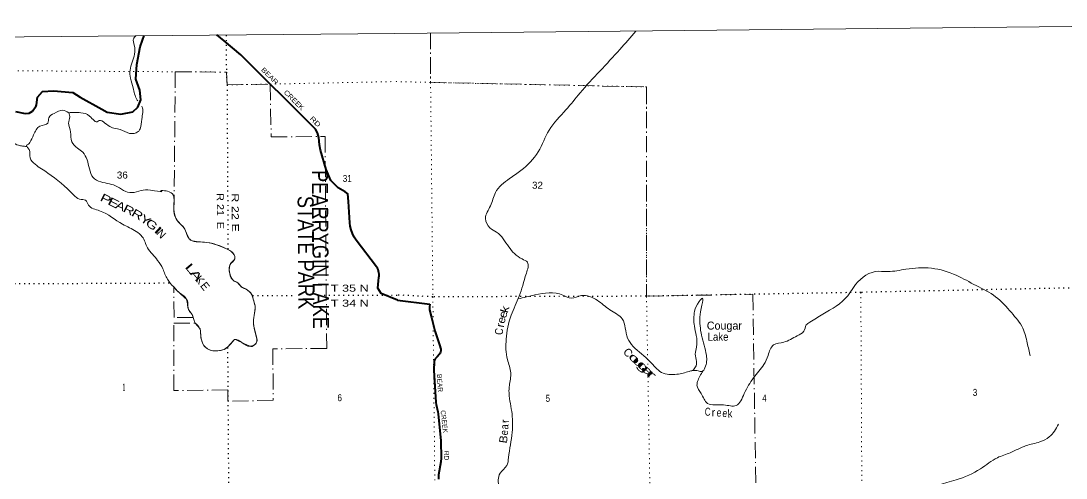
# Model space of a CAD drawing. Header units: feet. Extents: x 0 to 246606, y 183576 to 368785.
# Drawn here: x 204671 to 230778, y 357362 to 368785 of the extents above; entities that cross this region are included whole.
import ezdxf
from ezdxf.enums import TextEntityAlignment as Align

# ---------------------------------------------------------------- set-up
doc = ezdxf.new("R2010")
doc.units = ezdxf.units.FT
doc.header["$LTSCALE"] = 80
doc.linetypes.add('DOT_DASHED', pattern=[7.7, 5, -1.2, 0.3, -1.2])
doc.linetypes.add('DOTTED', pattern=[1.5, 0.3, -1.2])
for name, color, linetype, lineweight in [('26', 7, 'Continuous', 40), ('39', 7, 'Continuous', 13), ('4', 7, 'Continuous', 13), ('41', 7, 'Continuous', 13), ('44', 7, 'DOT_DASHED', 13), ('6', 7, 'DOTTED', 25), ('7', 7, 'DOTTED', 13)]:
    doc.layers.add(name, color=color, linetype=linetype, lineweight=lineweight)
doc.layers.add('27', color=7, linetype='Continuous')

msp = doc.modelspace()

# ---------------------------------------------------------------- linework, layer by layer
at = {"layer": '26'}
msp.add_line((214075.47, 361809.86), (214882.5, 361711.1), dxfattribs=at)
for points in [[(204534.24, 366518.63), (204774.28, 366470.65), (204877.61, 366480.98), (204956.82, 366532.66), (205048.94, 366660.09), (205056.7, 366687.7), (205082.67, 366876.76), (205206.22, 367017.73), (205482.76, 367041.32), (205965.94, 366994.32), (206147.79, 366882.83), (206690.21, 366579.99), (206822.9, 366505.91), (207169.04, 366455.56), (207465.39, 366511.73), (207595.28, 366630.54), (207665.79, 366813.31), (207640.63, 367053.52), (207544.29, 367331.26), (207570.17, 367693.36), (207649.59, 368138.99), (207708.16, 368307.46), (207752.36, 368421.92)], [(214075.47, 361809.86), (213669.51, 361977.22), (213589.13, 362105.6), (213603, 362293.73), (213614.07, 362372.5), (213617.98, 362413.2), (213617.62, 362454.09), (213612.98, 362494.72), (213604.13, 362534.64), (213591.15, 362573.42), (213574.18, 362610.63), (213555.92, 362642.04), (213048.08, 363302.92), (212996.12, 363385.23), (212953.04, 363472.52), (212919.33, 363563.83), (212895.34, 363658.17), (212883.25, 363735.89), (212857.66, 364271.94), (212836.96, 364463.19), (212769.65, 364514.91), (212592.67, 364611.79), (212408.52, 364799.53), (212296.07, 365073.03), (212152.81, 365552.32), (212128.96, 365685.43), (212114.52, 365875.24), (212083.27, 365989.63), (212031.24, 366076.34), (211963.07, 366144.34), (210165.7, 367937.28), (209749.24, 368285.89), (209566.03, 368436.61)], [(214882.5, 361711.1), (214873.89, 361644.29), (214877.88, 361562.25), (214922.83, 361371.04), (215011.48, 361039.56), (215128.4, 360689.87), (215157.23, 360581.36), (215159.89, 360543.67), (215154.53, 360509.99), (215143.97, 360484.2), (215127.52, 360460.31), (215067.53, 360394.83), (215035.72, 360362.09), (215018.74, 360338.73), (215001.76, 360306.87), (214992.66, 360267.55), (214984.4, 360057.37), (215034.26, 359248.95), (215039.43, 359203.05), (215081.88, 359016.16), (215090.61, 358965.98), (215160.79, 358292.96), (215170.54, 357862.49), (215162.53, 357770.59), (215105.52, 357440.13), (215100.98, 357339.47)]]:
    msp.add_lwpolyline(points, dxfattribs=at)
at = {"layer": '39'}
for points in [[(207541.23, 368409.73), (207483.51, 368337.05), (207503.59, 368181.67), (207512.39, 367957.43), (207450.18, 367756.58), (207398.05, 367557.87), (207408.65, 367351.84), (207476.24, 367112.14), (207566.69, 366820.18), (207588.42, 366785.27)], [(220030.79, 368526.78), (219634.43, 368071.58), (218637.64, 366984.29), (218286.28, 366563.33), (217865.86, 366057.77), (217592.86, 365515.26), (217160.45, 365046.12), (216878.69, 364847.18), (216523.56, 364494.94), (216398.95, 364162.01), (216274.42, 363849.28), (216386.7, 363614.42), (216554.07, 363508.68), (216855.86, 363141.73), (217188.22, 362837.3), (217321.31, 362753.92), (217295.98, 362479.2), (217117.88, 361906), (216917.91, 361429.88), (216792.27, 360832.22), (216824.66, 360324.88), (216908.26, 359993.14), (216872.65, 359671.98), (216862.05, 359546.73), (216930.78, 359029.14), (216942.89, 358505.71), (216851.48, 357873.57), (216806.22, 357673.69), (216641.74, 357484.38), (216592.58, 357318.87), (216634.32, 357134.82), (216692.34, 356981.01), (216610.84, 356817.65), (216516.62, 356500.76), (216600.17, 356154.87), (216750.75, 355889.56), (216879.59, 355753.65), (216931.12, 355490.75), (217018.47, 355080.19), (216991, 354775.16), (217046.62, 354524.36), (217067.72, 354233.28), (217150.85, 353778.28), (217196.52, 353567.94), (217329.02, 353333.01), (217474.96, 352914.13), (217519.83, 352745.9)], [(201829.05, 366859.45), (201941.32, 366818.19), (202102.11, 366723.14), (202332.28, 366572.34), (202519.17, 366491.76), (202812.74, 366490.61), (202992.36, 366461.16), (203166.46, 366434.99), (203532.04, 366281.8), (203658.33, 366198.45), (203910.75, 366045.91), (204203.31, 365916.08), (204449.69, 365761.44), (204610.36, 365676.49), (204707.58, 365657.47), (204813.73, 365647.21), (204821.13, 365645.74)], [(205867.34, 366490.2), (205717.08, 366551.02), (205503.84, 366473.63), (205367.74, 366366.87), (205343.1, 366233.17), (205146.03, 366155.98), (204989.09, 365935.78), (204896.4, 365748.7), (204856.54, 365703.75), (204812.41, 365676.94), (204835.28, 365624.67), (204884.63, 365554.53), (204903.16, 365360.72), (205026.33, 365202.56), (205344.22, 364984.11), (205985.36, 364438.14), (206138.21, 364330.87), (206284.05, 364302.33), (206358.23, 364183.99), (206636.82, 364039.84), (207208.7, 363705.25), (207552.38, 363525.52), (207699.47, 363393.92), (207836.24, 363114.65), (208086.57, 362802.41), (208214.45, 362589.73), (208328.72, 362332.41), (208488.08, 362137.38)], [(207690.61, 366650.84), (207692.05, 366647.89), (207689.87, 366330.54), (207646.39, 366085.45), (207598.72, 366018.17), (207383.04, 365975.12), (207149.49, 366071.3), (206887.96, 366142.89), (206599.37, 366278.83), (206597.37, 366276.78), (206387.68, 366405.6), (206170.42, 366491.87), (205996.57, 366497.84), (205867.34, 366490.2)], [(208497.61, 364279.09), (208489.56, 364383.83), (208372.75, 364517.82), (208176.61, 364529.57), (208180.67, 364527.6), (208010.77, 364541.7), (207723.64, 364558.4), (207496.01, 364501.05), (207287.67, 364518.72), (207084.08, 364643.57), (206666.34, 364765.8), (206473.11, 364870.56), (206381.52, 365089.75), (206214.81, 365504.07), (206086.25, 365607.6), (205942.85, 365767.54), (205911.61, 366009.7), (205862.37, 366235.47), (205877.52, 366318.52), (205890.68, 366399.53), (205877.79, 366462.03), (205871.28, 366490.43)], [(209027.63, 361234.23), (209133.72, 361109.34), (209171.25, 360849.07), (209299.4, 360614.15), (209593.26, 360542.96), (209810.59, 360616.35), (209944.22, 360759.47), (210014.17, 360822.98), (210178.65, 360756.27), (210400.13, 360655.89), (210544.7, 360730.42), (210533.73, 360966.76), (210479.94, 361234.92), (210493.83, 361421.03), (210523.71, 361621.49), (210485.27, 361790.8), (210434.76, 361955.92), (210277.54, 362089.41), (210175.84, 362144.77), (210093.94, 362232.7), (209961.61, 362313.95), (209876.08, 362533.21), (209894.31, 362695.12), (210013.78, 362840.09), (209990.17, 362952.98), (209804.6, 363092.2), (209307.59, 363251.86), (209103.35, 363265.54), (208908.83, 363309.65), (208834.91, 363405.76), (208764.05, 363582.76), (208540.5, 363852.89), (208491.12, 364090.78), (208497.61, 364279.09)], [(221707.76, 360037.52), (221573.01, 359776.7), (221558.5, 359683.81), (221660.78, 359475.26), (221821.54, 359230.11), (222223.66, 359190.13), (222536.94, 359176.77), (222738.22, 359473.03), (222972.23, 359866.16), (223230.26, 360200.59), (223334.25, 360428.53), (223472.74, 360692.71), (223725.68, 360758.4), (224059.85, 360916.72), (224226.05, 361029.23), (224289.33, 361188.62), (224376.54, 361261.02), (224702.76, 361455.75), (225323.14, 361918.08), (225467.47, 362125.66), (226012.8, 362521.6), (226330.18, 362522.37), (226775.13, 362581.24), (227416.04, 362604.98), (228035.95, 362428.74), (228534.24, 362170.14), (229018.32, 361893.4), (229412.98, 361495.77), (229698.52, 361108.68), (229808.26, 360738.44), (229881.78, 360412.81)], [(208488.08, 362137.38), (208603.35, 362016.42), (208807.72, 361826.91), (208861.46, 361562.79), (208960.17, 361422.52), (208976.24, 361375.89)], [(217091.5, 361839.18), (217512.2, 361938.79), (218209.6, 361936.04), (218419.52, 361856.4), (218672.46, 361922.09), (219068.22, 361805.35), (219380.62, 361567.68), (219691.04, 361338.11), (219826.63, 360860.67), (219967.33, 360654), (220384.3, 360274.46), (220674.33, 360002.54), (221058.23, 359956.56), (221359.71, 360026.1), (221448.75, 360050)], [(221448.75, 360050), (221523.89, 360138.62), (221548.68, 360275.93), (221517.06, 360461.97), (221550.09, 360637.65), (221539.09, 360926.66), (221493.5, 361157.21), (221498.99, 361529.01), (221613.16, 361777.12), (221698.39, 361859.64), (221679.51, 361685.92), (221631.85, 361387.04), (221670.52, 360934.23), (221793.88, 360430.57), (221758.3, 360117.49), (221681.13, 360028.88), (221586.17, 360041.37), (221448.44, 360049.92)], [(208976.24, 361375.89), (209004.37, 361277.53), (209027.63, 361234.23)], [(230584.67, 358708.53), (230359.05, 358390.14), (230124.07, 358265.78), (229778.04, 358174.19), (229383.15, 357995.9), (229063.27, 357871.87), (228639.7, 357594.67), (228030.14, 357316.19), (227143.53, 357008.49), (226618.73, 356691.27), (226011.58, 356511.8), (225583.99, 356240.68), (225115.79, 355923.24), (224676.6, 355787.56), (224330.71, 355732.34), (224040.54, 355452.6), (223819.31, 355223.1), (223381.61, 354952.02), (223113.35, 354587.32), (222861.36, 354248.82), (222687.8, 353804.94), (222464.55, 353577.47), (222237.16, 353323.75), (222074.59, 353108.16), (221999.87, 352607.31), (221916.96, 352082.23), (221903.73, 351801.39), (221973.58, 351568.73), (221954.49, 351338.43), (221884.19, 351265.3)]]:
    msp.add_spline(points, degree=3, dxfattribs=at)
at = {"layer": '4'}
for points in [[(0, 367439.54), (30573.51, 367460.56), (61146.96, 367523.65), (91720.3, 367628.78), (122293.47, 367775.98), (152869.71, 367965.22), (183439.05, 368196.52), (214011.34, 368469.87), (244583.23, 368785.28)], [(0, 183577.08), (0, 367439.54), (30573.51, 367460.56), (61146.96, 367523.65), (91720.3, 367628.78), (122293.47, 367775.98), (152869.71, 367965.22), (183439.05, 368196.52), (214011.34, 368469.87), (244583.23, 368785.28)]]:
    msp.add_lwpolyline(points, dxfattribs=at)
at = {"layer": '44'}
msp.add_line((208525.73, 367515.76), (208497.83, 364284.54), dxfattribs=at)
for points in [[(214904.38, 368478.5), (214903.99, 367248.61), (220295.85, 367135.37), (220297.67, 361905.58), (222951.91, 361955.6), (223119.83, 351418.78), (225791.38, 351436.16), (231092.24, 351502.44), (231206.84, 346161.06), (236549.98, 346251.13), (236567.4, 340914.37), (236631.79, 335617.45), (241966.79, 335691.38), (242026.56, 330289.59), (245007.09, 330336.27)], [(208525.73, 367515.76), (209803.22, 367506.39), (209819.26, 367185.22), (210896.75, 367206.56), (210923.7, 365885.26), (212268.05, 365899.15), (212308.5, 360600.16), (210963.24, 360592.86), (210974.02, 359305.71), (209841.28, 359282.35), (209841.28, 359568.18), (208489.28, 359549.57), (208492.95, 361231.06), (209027.33, 361234.64)], [(208497.83, 364284.54), (208491.02, 364086.55), (208496.15, 364005.97), (208513.24, 363928.37), (208539.68, 363854.81), (208566.99, 363805.23), (208612.43, 363750.61), (208684.3, 363681.02), (208732.21, 363629.79), (208765.05, 363580.88), (208804.59, 363479.64), (208871.92, 363342.07), (208914.28, 363306.7), (208958.97, 363288.25), (209060.99, 363269.92), (209304.31, 363252.34), (209390.96, 363236.53), (209554.95, 363191.18), (209733.26, 363123.23), (209836.66, 363076.7), (209911.68, 363028.49), (209966.96, 362978.48), (210000.07, 362939.27), (210014.9, 362900.89), (210016.79, 362854.58), (209999.53, 362813.07), (209906.99, 362720.3), (209890.47, 362682.52), (209877.38, 362622.57), (209873.62, 362565.02), (209887.09, 362470.63), (209912.64, 362391.54), (209952.99, 362324.4), (209997.58, 362284.79), (210070, 362249.52), (210103.69, 362223.29), (210182.62, 362140.01), (210294.25, 362078.71), (210382.62, 362019.01), (210417.27, 361983.49), (210440.71, 361943.57), (210467.94, 361862.09), (210518.75, 361664.3), (210523.84, 361605.8), (210504.03, 361481.85), (210483.32, 361318.88), (210483.05, 361192.12), (210564.1, 360859.97), (210571.64, 360811.64), (210566.21, 360770.72), (210535.29, 360718.82), (210473.66, 360664.89), (210444.76, 360653.21), (210416.52, 360651.61), (210259.28, 360719.22), (210049, 360818.2), (210004.05, 360820.9), (209980.15, 360802.67), (209842.85, 360645.16), (209785.23, 360598.37), (209746.66, 360578), (209692.81, 360559.59), (209633.27, 360547.91), (209535.69, 360538.94), (209464.16, 360542.54), (209403.24, 360556.47), (209333.96, 360589.18), (209278.68, 360632.68), (209243.07, 360674.62), (209207.71, 360740.65), (209166.81, 360865.43), (209161.22, 360913.46), (209160.79, 361026.07), (209144.42, 361091.84), (209027.33, 361234.64)], [(208976.01, 361376.69), (208495.2, 361372.59), (208488.45, 362137.09)], [(208488.45, 362137.09), (208586.11, 362034.47), (208638.6, 361981.78), (208760.78, 361873.87), (208804.63, 361830.28), (208817.62, 361814.22), (208829.44, 361791.08), (208838.55, 361754.44), (208840.93, 361731.2), (208842.74, 361654.7), (208844.73, 361623.79), (208849.92, 361593.66), (208857.14, 361571.91), (208871.34, 361546.2), (208922.42, 361482.36), (208948.46, 361446.11), (208961.33, 361419.58), (208976.01, 361376.69)]]:
    msp.add_lwpolyline(points, dxfattribs=at)
at = {"layer": '6'}
for p, q in [((210459.4, 361923.88), (211468.42, 361927.41)), ((212244.51, 361930.13), (214074.25, 361936.53))]:
    msp.add_line(p, q, dxfattribs=at)
for points in [[(209795.77, 368427.33), (209803.22, 367506.39), (209819.26, 367185.22), (209843, 363074.57)], [(204503.37, 362221.11), (204509.1, 362221.1), (208397.52, 362238.32)], [(241642.33, 362366.99), (236298.99, 362224.38), (230971.94, 362114.04), (225650.95, 362001.66), (220287.57, 361905.62), (214960.89, 361890.26), (214074.25, 361936.53)], [(209832.69, 360626.73), (209857.68, 356926.3), (209845.29, 356616.91), (209872.41, 351584.56), (209876.21, 351273.35), (209891.33, 346230.75), (209898.03, 346012.54), (209917.64, 341835.2)]]:
    msp.add_lwpolyline(points, dxfattribs=at)
at = {"layer": '7'}
msp.add_line((209819.26, 367185.22), (214022.91, 367269), dxfattribs=at)
for points in [[(214904.38, 368478.5), (214903.99, 367248.61), (214960.89, 361890.26), (215017.12, 356613.77), (215085.39, 351317.03), (215160.56, 347026.06)], [(201496.17, 367545.11), (204474.44, 367540.36), (209803.22, 367506.39)], [(220327.74, 360196.36), (220297.67, 361905.58), (220295.85, 367135.37), (214903.99, 367248.61), (214022.91, 367269)], [(225650.95, 362001.66), (225678.75, 356694.98), (225791.65, 351436.46), (225870, 346131.6), (225978.86, 340875.11), (225996.3, 335501.78), (226085.16, 330299.94)], [(220735.86, 331048.04), (220651.98, 335480.15), (220619.56, 340787.13), (220561.42, 346091.92), (220470.93, 351392.78), (220390.33, 356639.05), (220332.19, 359943.97)]]:
    msp.add_lwpolyline(points, dxfattribs=at)

# ---------------------------------------------------------------- texts
at = {"layer": '27'}
for s, rotation, width, p in [('BEAR', 315.071, 1.2, (210659.21, 367551.79)), ('CREEK', 315.071, 1.15, (211226.25, 366989.51)), ('RD', 315.071, 1.3, (211876.61, 366331.55)), ('CREEK', 276.453, 0.95, (215153.83, 359051)), ('RD', 272.298, 0.85, (215236.14, 358038.94))]:
    msp.add_text(s, height=120, rotation=rotation, dxfattribs=dict(at, width=width)).set_placement(p)
msp.add_text('BEAR', height=120, rotation=273.529, dxfattribs=at).set_placement((215062.37, 359959.22))
at = {"layer": '41'}
for s, rotation, width, p in [('P', 333.944, 1.5, (206749.15, 364247.82)), ('E', 333.944, 1.55, (206943.36, 364150.38)), ('A', 335.492, 1.3, (207120.32, 364069.17)), ('R', 333.126, 1.4, (207323.91, 363972.94)), ('R', 329.211, 1.45, (207531.98, 363861.45)), ('Y', 326.314, 1.45, (207728.07, 363731.41)), ('G', 322.81, 1.4, (207879.7, 363614.61)), ('I', 317.845, 2.2, (208030.19, 363479.88)), ('L', 310.234, 1.9, (208842.47, 362526.38)), ('A', 310.234, 1.75, (208973.26, 362363.65)), ('k', 74.839, 1.25, (216852.93, 361553.68)), ('e', 75.729, 1.05, (216765.67, 361285.1)), ('e', 72.317, 1.15, (216807.88, 361422.79)), ('C', 83.743, 0.85, (216711.55, 361013.51)), ('r', 79.376, 1.1, (216739.69, 361163.37)), ('o', 317.577, 1.9, (219928.81, 360282.8)), ('u', 317.577, 2.1, (220035.17, 360185.59)), ('g', 317.805, 2.05, (220148.91, 360082.93)), ('a', 315.894, 2.1, (220254.01, 359982.94)), ('r', 315.894, 2.25, (220356.35, 359883.75)), ('C', 358.361, 0.75, (221822.82, 358920.2)), ('e', 356.533, 0.8, (222104.73, 358899.42)), ('e', 355.383, 0.8, (222247.11, 358887.05)), ('k', 1.961, 0.9, (222386.24, 358874.98)), ('e', 84.248, 0.85, (216838.36, 358488.51)), ('a', 87.695, 0.85, (216848.17, 358638.89)), ('B', 81.536, 1.1, (216820.64, 358317.29))]:
    msp.add_text(s, height=200, rotation=rotation, dxfattribs=dict(at, width=width)).set_placement(p, align=Align.CENTER)
for s, rotation, p in [('N', 313.254, (208109.57, 363398.5)), ('K', 310.234, (209065.13, 362250.66)), ('E', 308.151, (209192.72, 362094.24)), ('C', 312.292, (219762.21, 360432.49)), ('r', 359.533, (221970.09, 358905.52)), ('r', 90.387, (216859.42, 358786.01))]:
    msp.add_text(s, height=200, rotation=rotation, dxfattribs=at).set_placement(p, align=Align.CENTER)
msp.add_text('Cougar', height=200, dxfattribs=at).set_placement((221804.04, 361072.45))
at = {"layer": '41', "width": 0.9}
msp.add_text('Lake', height=200, dxfattribs=at).set_placement((221822.59, 360794.36))
at = {"layer": '44', "width": 0.85}
for s, p in [('PEARRYGIN LAKE', (211938.37, 365056.42)), ('STATE PARK', (211581.05, 364412.22))]:
    msp.add_text(s, height=400, rotation=270.437, dxfattribs=at).set_placement(p)
at = {"layer": '6'}
for s, rotation, width, p in [('R 21  E', 270.331, 1.15, (209563.56, 364480.06)), ('R 22 E', 270.331, 1.35, (209935.28, 364478.47)), ('T 35 N', 0.201, 1.35, (212411.5, 362018.27)), ('T 34 N', 0.201, 1.35, (212413.24, 361643.54))]:
    msp.add_text(s, height=175, rotation=rotation, dxfattribs=dict(at, width=width)).set_placement(p)
at = {"layer": '7'}
for s, width, p in [('36', 1.05, (207067.34, 364846.69)), ('31', 0.85, (212712.16, 364760.94)), ('32', 1.05, (217436.87, 364591.96)), ('1', 0.4, (207210.98, 359547.76)), ('3', 0.85, (228448.7, 359416.15)), ('6', 0.85, (212578.94, 359283.85)), ('5', 0.85, (217778.33, 359268.76)), ('4', 0.85, (223189.42, 359274.49))]:
    msp.add_text(s, height=175, dxfattribs=dict(at, width=width)).set_placement(p)

doc.saveas('drawing.dxf')
